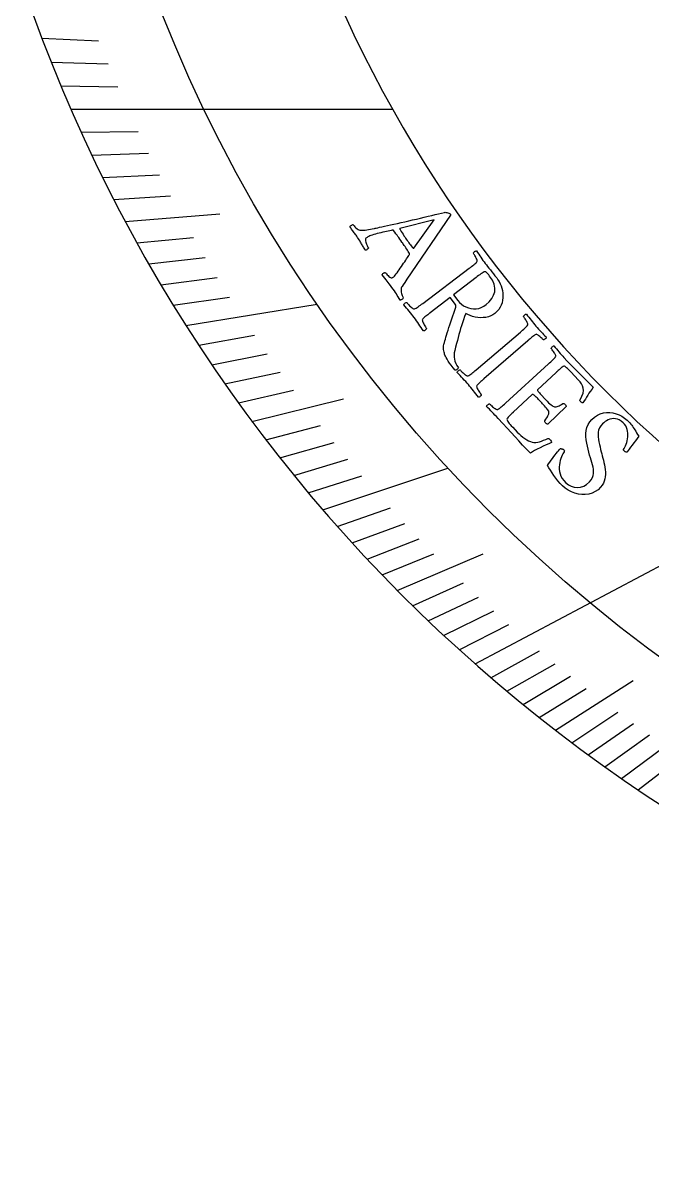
# Model space of a CAD drawing. Header units: millimetres. Extents: x -45 to 45, y -45 to 45.
# Drawn here: x -30.43 to -17.66, y -21.37 to 1.75 of the extents above; entities that cross this region are included whole.
import ezdxf

# ---------------------------------------------------------------- set-up
doc = ezdxf.new("R2010")
doc.units = ezdxf.units.MM
for name, color, linetype in [('CUT_INNER', 6, 'Continuous'), ('CUT_OUTER', 1, 'Continuous'), ('ENGRAVE', 7, 'Continuous'), ('ENGRAVE_FINE', 8, 'Continuous'), ('TEXT', 5, 'Continuous')]:
    doc.layers.add(name, color=color, linetype=linetype)

msp = doc.modelspace()

# ---------------------------------------------------------------- linework, layer by layer
at = {"layer": 'CUT_INNER'}
for centre, radius, start, end in [((-0.0006, 0.0002), 43.3826, 118.30636, 211.80699), ((-0.0003, 12.859), 32.1407, 129.15716, 252.98559), ((-0.0002, 12.8589), 26.2907, 190.51136, 250.29605), ((0.0001, -0.0001), 43.3831, 216.35284, 0.70917)]:
    msp.add_arc(centre, radius, start, end, dxfattribs=at)
at = {"layer": 'CUT_OUTER'}
msp.add_circle((0, 0), 45, dxfattribs=at)
at = {"layer": 'ENGRAVE'}
for points in [[(-29.4565, 0), (-22.9316, 0)], [(-27.1246, -4.3833), (-24.4639, -3.9534)], [(-24.3483, -8.1219), (-21.8113, -7.2756)], [(-21.2577, -11.2481), (-15.6388, -8.2749)], [(-17.9491, -13.8032), (-15.8858, -12.2164)]]:
    msp.add_lwpolyline(points, dxfattribs=at)
for centre, radius in [((0, 0), 44.1916), ((0, 12.859), 29.684)]:
    msp.add_circle(centre, radius, dxfattribs=at)
at = {"layer": 'ENGRAVE_FINE'}
for points in [[(-30.0453, 1.4431), (-28.8942, 1.3878)], [(-29.8554, 0.9555), (-28.7035, 0.9186)], [(-29.6591, 0.4745), (-28.5066, 0.456)], [(-29.2478, -0.4679), (-28.0953, -0.4494)], [(-29.0332, -0.9292), (-27.8812, -0.8923)], [(-28.8129, -1.3839), (-27.6617, -1.3286)], [(-28.587, -1.832), (-27.4371, -1.7583)], [(-28.3557, -2.2736), (-26.4375, -2.1198)], [(-28.1192, -2.7086), (-26.9729, -2.5982)], [(-27.8777, -3.1371), (-26.7337, -3.0083)], [(-27.6313, -3.559), (-26.4899, -3.412)], [(-27.3802, -3.9744), (-26.2418, -3.8092)], [(-26.8645, -4.7858), (-25.7331, -4.5842)], [(-26.6002, -5.1818), (-25.4728, -4.9622)], [(-26.3317, -5.5714), (-25.2088, -5.3338)], [(-26.0593, -5.9547), (-24.9411, -5.6991)], [(-25.783, -6.3315), (-23.9237, -5.8749)], [(-25.503, -6.7021), (-24.3952, -6.411)], [(-25.2194, -7.0664), (-24.1174, -6.7576)], [(-24.9324, -7.4244), (-23.8364, -7.0981)], [(-24.642, -7.7762), (-23.5525, -7.4324)], [(-24.0516, -8.4614), (-22.9759, -8.083)], [(-23.7518, -8.7949), (-22.6836, -8.3993)], [(-23.4492, -9.1223), (-22.3887, -8.7097)], [(-23.1437, -9.4436), (-22.0913, -9.0142)], [(-22.8356, -9.759), (-21.0921, -9.014)], [(-22.5248, -10.0685), (-21.4895, -9.6057)], [(-22.2116, -10.3721), (-21.1852, -9.8928)], [(-21.8959, -10.6699), (-20.8789, -10.1743)], [(-21.5779, -10.9619), (-20.5705, -10.4501)], [(-20.9353, -11.5286), (-19.9481, -10.9849)], [(-20.6108, -11.8034), (-19.6342, -11.2441)], [(-20.2843, -12.0726), (-19.3186, -11.4978)], [(-19.956, -12.3362), (-19.0013, -11.7461)], [(-19.6257, -12.5943), (-18.0512, -11.5839)], [(-19.2937, -12.8469), (-18.3622, -12.2267)], [(-18.9599, -13.094), (-18.0404, -12.459)], [(-18.6245, -13.3358), (-17.7173, -12.6862)], [(-18.2876, -13.5721), (-17.3929, -12.9082)]]:
    msp.add_lwpolyline(points, dxfattribs=at)
at = {"layer": 'TEXT'}
for points in [[(-23.305, -2.4176), (-23.3005, -2.4166), (-23.2868, -2.4137), (-23.2641, -2.4089), (-23.2322, -2.4021), (-23.1926, -2.3936), (-23.1466, -2.3835), (-23.0942, -2.372), (-23.0354, -2.3588), (-22.9715, -2.3445), (-22.904, -2.3296), (-22.8329, -2.3141), (-22.7582, -2.2978), (-22.6812, -2.281), (-22.6033, -2.2635), (-22.5245, -2.2454), (-22.4448, -2.2267), (-22.3654, -2.2079), (-22.2877, -2.1894), (-22.2117, -2.1713), (-22.1374, -2.1534), (-22.0661, -2.1362), (-21.9992, -2.12), (-21.9367, -2.1049), (-21.8787, -2.0908), (-21.8651, -2.09), (-21.8491, -2.0914), (-21.8307, -2.0951), (-21.8099, -2.101), (-21.79, -2.1081), (-21.7743, -2.1154), (-21.7627, -2.1229), (-21.7552, -2.1306), (-21.7539, -2.1326), (-21.7531, -2.1344), (-21.7526, -2.1358), (-21.7526, -2.1369), (-21.7527, -2.1381), (-21.7527, -2.1399), (-21.7525, -2.1421), (-21.7523, -2.1449), (-22.642, -3.4472), (-22.6847, -3.5126), (-22.7164, -3.5617), (-22.7372, -3.5946), (-22.747, -3.6112), (-22.754, -3.6272), (-22.7581, -3.6454), (-22.7593, -3.6657), (-22.7577, -3.6881), (-22.7539, -3.7111), (-22.7489, -3.7332), (-22.7425, -3.7544), (-22.7348, -3.7746), (-22.7271, -3.7925), (-22.7206, -3.8066), (-22.7154, -3.8169), (-22.7114, -3.8234), (-22.715, -3.8321), (-22.7212, -3.8405), (-22.7301, -3.8485), (-22.7416, -3.8563), (-22.7532, -3.8631), (-22.7624, -3.8681), (-22.7692, -3.8712), (-22.7735, -3.8726), (-22.7954, -3.8382), (-22.8161, -3.8055), (-22.8357, -3.7747), (-22.854, -3.7457), (-22.873, -3.7164), (-22.8942, -3.6848), (-22.9177, -3.6509), (-22.9435, -3.6146), (-22.971, -3.5766), (-22.9966, -3.5422), (-23.0201, -3.5115), (-23.0416, -3.4844), (-23.0633, -3.4575), (-23.0876, -3.4273), (-23.1143, -3.3938), (-23.1436, -3.3569), (-23.1409, -3.349), (-23.1356, -3.3412), (-23.1276, -3.3335), (-23.1169, -3.3259), (-23.1054, -3.3195), (-23.0949, -3.3154), (-23.0855, -3.3135), (-23.077, -3.3138), (-23.068, -3.3255), (-23.056, -3.3395), (-23.0408, -3.3556), (-23.0226, -3.374), (-23.0037, -3.3914), (-22.9865, -3.4048), (-22.9711, -3.4142), (-22.9575, -3.4195), (-22.9491, -3.4197), (-22.9398, -3.4175), (-22.9296, -3.4129), (-22.9185, -3.4059), (-22.907, -3.3963), (-22.8932, -3.3823), (-22.8772, -3.3638), (-22.8589, -3.3408), (-22.839, -3.3146), (-22.8182, -3.2862), (-22.7965, -3.2557), (-22.774, -3.2231), (-22.7512, -3.1896), (-22.7288, -3.1564), (-22.7068, -3.1236), (-22.6852, -3.0911), (-22.6648, -3.0602), (-22.6462, -3.0321), (-22.6295, -3.0069), (-22.6147, -2.9846), (-22.6025, -2.9663), (-22.5939, -2.9533), (-22.5886, -2.9454), (-22.5869, -2.9428), (-22.5868, -2.9423), (-22.5866, -2.9409), (-22.5861, -2.9384), (-22.5855, -2.935), (-22.5851, -2.9313), (-22.5852, -2.9279), (-22.586, -2.925), (-22.5873, -2.9225), (-22.5991, -2.9035), (-22.6125, -2.8826), (-22.6276, -2.86), (-22.6444, -2.8355), (-22.6617, -2.8104), (-22.6784, -2.7863), (-22.6945, -2.763), (-22.7099, -2.7405), (-22.7139, -2.7347), (-22.7179, -2.7289), (-22.7219, -2.7231), (-22.7259, -2.7173), (-22.7297, -2.7117), (-22.7334, -2.7063), (-22.7369, -2.7012), (-22.7402, -2.6964), (-22.7631, -2.663), (-22.7844, -2.6321), (-22.8041, -2.604), (-22.822, -2.5786), (-22.8405, -2.5529), (-22.8618, -2.524), (-22.8859, -2.4919), (-22.9127, -2.4565), (-22.9138, -2.4553), (-22.9155, -2.4542), (-22.9179, -2.453), (-22.9209, -2.4518), (-22.9238, -2.4508), (-22.9259, -2.4501), (-22.9271, -2.4496), (-22.9275, -2.4495), (-22.9312, -2.4504), (-22.9422, -2.453), (-22.9606, -2.4573), (-22.9864, -2.4633), (-23.0172, -2.4705), (-23.0508, -2.4783), (-23.0873, -2.4866), (-23.1265, -2.4954), (-23.1664, -2.5046), (-23.2048, -2.5137), (-23.2417, -2.5229), (-23.2771, -2.5321), (-23.3118, -2.5411), (-23.343, -2.5505), (-23.3705, -2.5602), (-23.3944, -2.5703), (-23.4151, -2.5802), (-23.4334, -2.5895), (-23.449, -2.5982), (-23.4621, -2.6063), (-23.4729, -2.6168), (-23.4793, -2.631), (-23.4813, -2.649), (-23.4789, -2.6708), (-23.4735, -2.6941), (-23.4666, -2.7169), (-23.4581, -2.7391), (-23.4481, -2.7607), (-23.4382, -2.78), (-23.4303, -2.7951), (-23.4242, -2.8061), (-23.42, -2.8129), (-23.4222, -2.8176), (-23.427, -2.8236), (-23.4345, -2.831), (-23.4446, -2.8398), (-23.4557, -2.8483), (-23.4657, -2.8548), (-23.4747, -2.8593), (-23.4827, -2.8618), (-23.4962, -2.8391), (-23.5086, -2.818), (-23.5199, -2.7985), (-23.53, -2.7807), (-23.5396, -2.7637), (-23.5492, -2.7467), (-23.5588, -2.7296), (-23.5683, -2.7126), (-23.5789, -2.6944), (-23.5914, -2.6738), (-23.6058, -2.6509), (-23.6223, -2.6255), (-23.6391, -2.6002), (-23.6548, -2.5771), (-23.6694, -2.5563), (-23.683, -2.5377), (-23.6959, -2.5204), (-23.7089, -2.503), (-23.7218, -2.4856), (-23.7348, -2.4682), (-23.7485, -2.4496), (-23.7637, -2.4285), (-23.7805, -2.405), (-23.7988, -2.3791), (-23.7965, -2.3746), (-23.7913, -2.3691), (-23.7832, -2.3626), (-23.7721, -2.3551), (-23.7602, -2.3479), (-23.7496, -2.3424), (-23.7402, -2.3385), (-23.7321, -2.3363), (-23.7232, -2.3487), (-23.7106, -2.364), (-23.6941, -2.3822), (-23.6739, -2.4032), (-23.6524, -2.423), (-23.6321, -2.4374), (-23.6129, -2.4463), (-23.595, -2.4497), (-23.5605, -2.452), (-23.5255, -2.4521), (-23.4901, -2.4498), (-23.4543, -2.4454), (-23.4179, -2.4394), (-23.3809, -2.4328), (-23.3433, -2.4255), (-23.305, -2.4176)], [(-22.0844, -2.2412), (-22.7803, -2.4151), (-22.7805, -2.4154), (-22.7812, -2.4162), (-22.7825, -2.4176), (-22.7842, -2.4194), (-22.7858, -2.4215), (-22.7867, -2.4233), (-22.787, -2.4248), (-22.7865, -2.4261), (-22.7721, -2.45), (-22.756, -2.476), (-22.7382, -2.5041), (-22.7188, -2.5342), (-22.6995, -2.5637), (-22.6821, -2.5901), (-22.6666, -2.6133), (-22.653, -2.6334), (-22.6351, -2.6592), (-22.6177, -2.6836), (-22.601, -2.7064), (-22.5848, -2.7276), (-22.5685, -2.7487), (-22.5516, -2.7707), (-22.5339, -2.7937), (-22.5155, -2.8177), (-22.5137, -2.8195), (-22.5114, -2.8204), (-22.5088, -2.8203), (-22.5057, -2.8194), (-22.5028, -2.8181), (-22.5007, -2.8172), (-22.4995, -2.8166), (-22.4991, -2.8165)], [(-20.8184, -3.4205), (-20.7923, -3.457), (-20.7687, -3.4964), (-20.7477, -3.5387), (-20.7293, -3.5839), (-20.714, -3.631), (-20.7026, -3.6789), (-20.6949, -3.7275), (-20.6911, -3.7769), (-20.6919, -3.8263), (-20.6978, -3.8751), (-20.7091, -3.9232), (-20.7256, -3.9707), (-20.7481, -4.0166), (-20.7773, -4.0602), (-20.8132, -4.1014), (-20.8559, -4.1402), (-20.8961, -4.1687), (-20.9401, -4.1915), (-20.9877, -4.2086), (-21.0391, -4.22), (-21.0925, -4.226), (-21.1461, -4.2273), (-21.2, -4.2236), (-21.254, -4.2151), (-21.3065, -4.2023), (-21.3557, -4.1855), (-21.4016, -4.1648), (-21.4441, -4.1403), (-21.4684, -4.2056), (-21.4911, -4.2688), (-21.5122, -4.3301), (-21.5316, -4.3894), (-21.5499, -4.4478), (-21.5675, -4.5068), (-21.5844, -4.5664), (-21.6006, -4.6264), (-21.6167, -4.6884), (-21.6334, -4.7538), (-21.6507, -4.8226), (-21.6685, -4.8948), (-21.6778, -4.9421), (-21.6824, -4.9872), (-21.6822, -5.0302), (-21.6774, -5.0711), (-21.667, -5.1117), (-21.6499, -5.1542), (-21.6261, -5.1984), (-21.5958, -5.2443), (-21.598, -5.2524), (-21.6036, -5.2603), (-21.6125, -5.2682), (-21.6246, -5.276), (-21.637, -5.283), (-21.6468, -5.2881), (-21.6539, -5.2915), (-21.6584, -5.2931), (-21.7013, -5.2407), (-21.7394, -5.192), (-21.7726, -5.1471), (-21.801, -5.1059), (-21.8247, -5.0688), (-21.844, -5.0363), (-21.8588, -5.0082), (-21.8692, -4.9848), (-21.8742, -4.9684), (-21.8798, -4.9488), (-21.886, -4.9259), (-21.8927, -4.8999), (-21.8977, -4.8708), (-21.8987, -4.839), (-21.8957, -4.8046), (-21.8888, -4.7674), (-21.8844, -4.7505), (-21.8781, -4.7275), (-21.8699, -4.6985), (-21.8598, -4.6633), (-21.848, -4.6231), (-21.8347, -4.5791), (-21.8199, -4.5313), (-21.8036, -4.4797), (-21.7862, -4.4252), (-21.768, -4.369), (-21.7492, -4.3111), (-21.7297, -4.2514), (-21.7098, -4.1913), (-21.6897, -4.1322), (-21.6696, -4.074), (-21.6492, -4.0168), (-21.6459, -3.9969), (-21.6489, -3.9757), (-21.6583, -3.9533), (-21.674, -3.9296), (-21.7611, -3.8165), (-22.17, -4.1299), (-22.1734, -4.1324), (-22.1768, -4.135), (-22.1801, -4.1376), (-22.1835, -4.1402), (-22.1869, -4.1428), (-22.1902, -4.1454), (-22.1936, -4.1479), (-22.197, -4.1505), (-22.2178, -4.1666), (-22.2375, -4.182), (-22.2561, -4.1968), (-22.2736, -4.2111), (-22.2896, -4.2247), (-22.3034, -4.2379), (-22.3151, -4.2507), (-22.3248, -4.2629), (-22.3272, -4.2711), (-22.3267, -4.2825), (-22.3233, -4.2971), (-22.317, -4.3149), (-22.3086, -4.3343), (-22.2991, -4.3538), (-22.2884, -4.3732), (-22.2766, -4.3927), (-22.2651, -4.4106), (-22.2553, -4.4254), (-22.2473, -4.4369), (-22.2411, -4.4453), (-22.2441, -4.4525), (-22.2492, -4.4603), (-22.2566, -4.4687), (-22.2662, -4.4776), (-22.2766, -4.4856), (-22.2863, -4.491), (-22.2953, -4.4938), (-22.3037, -4.494), (-22.3278, -4.4585), (-22.3514, -4.4238), (-22.3746, -4.3899), (-22.3973, -4.3567), (-22.4202, -4.3239), (-22.4437, -4.291), (-22.4679, -4.2579), (-22.4929, -4.2247), (-22.5176, -4.1925), (-22.5429, -4.1604), (-22.5688, -4.1282), (-22.5953, -4.096), (-22.6223, -4.0637), (-22.6495, -4.0312), (-22.6771, -3.9985), (-22.705, -3.9655), (-22.7026, -3.9575), (-22.6974, -3.9496), (-22.6896, -3.9417), (-22.6792, -3.9338), (-22.668, -3.927), (-22.6579, -3.9221), (-22.649, -3.9192), (-22.6413, -3.9183), (-22.6349, -3.9265), (-22.6259, -3.9373), (-22.6143, -3.9507), (-22.6002, -3.9666), (-22.5845, -3.9833), (-22.5685, -3.999), (-22.552, -4.0138), (-22.5352, -4.0276), (-22.5195, -4.0388), (-22.5064, -4.0459), (-22.4959, -4.049), (-22.4881, -4.0479), (-22.4705, -4.041), (-22.4516, -4.0317), (-22.4315, -4.0198), (-22.4102, -4.0055), (-22.3879, -3.9895), (-22.3649, -3.9727), (-22.3411, -3.9552), (-22.3166, -3.9368), (-21.3751, -3.2248), (-21.3507, -3.2063), (-21.327, -3.1882), (-21.3041, -3.1704), (-21.2821, -3.1531), (-21.2619, -3.1363), (-21.2445, -3.1201), (-21.2299, -3.1046), (-21.2182, -3.0898), (-21.214, -3.0821), (-21.2134, -3.0714), (-21.2164, -3.0576), (-21.223, -3.0409), (-21.2317, -3.0227), (-21.241, -3.0045), (-21.2509, -2.9863), (-21.2614, -2.9682), (-21.2715, -2.9516), (-21.28, -2.9378), (-21.2871, -2.9269), (-21.2927, -2.919), (-21.2894, -2.912), (-21.284, -2.9045), (-21.2763, -2.8964), (-21.2665, -2.8878), (-21.2559, -2.88), (-21.2461, -2.8748), (-21.2371, -2.872), (-21.229, -2.8718), (-21.2062, -2.905), (-21.1839, -2.9378), (-21.1619, -2.9703), (-21.1403, -3.0025), (-21.1187, -3.0343), (-21.0968, -3.0656), (-21.0745, -3.0965), (-21.0518, -3.1268), (-21.0276, -3.1584), (-21.002, -3.191), (-20.9752, -3.2246), (-20.9472, -3.2591), (-20.9176, -3.2954), (-20.8863, -3.3344), (-20.8532, -3.3761), (-20.8184, -3.4205)], [(-21.0328, -3.9616), (-20.9689, -3.903), (-20.9188, -3.8402), (-20.8822, -3.7734), (-20.8592, -3.7026), (-20.8534, -3.6281), (-20.8685, -3.5504), (-20.9045, -3.4692), (-20.9613, -3.3844), (-20.9699, -3.3736), (-20.9807, -3.3605), (-20.9937, -3.345), (-21.009, -3.3272), (-21.0247, -3.3109), (-21.0388, -3.3001), (-21.0514, -3.2947), (-21.0625, -3.2948), (-21.0773, -3.3001), (-21.0949, -3.309), (-21.1153, -3.3215), (-21.1384, -3.3376), (-21.163, -3.3557), (-21.1876, -3.3741), (-21.2123, -3.3926), (-21.237, -3.4114), (-21.6937, -3.7649), (-21.6051, -3.8798), (-21.5706, -3.9193), (-21.5318, -3.9539), (-21.4888, -3.9837), (-21.4417, -4.0086), (-21.3919, -4.0278), (-21.341, -4.0403), (-21.2888, -4.0463), (-21.2355, -4.0457), (-21.1825, -4.0374), (-21.131, -4.0207), (-21.0811, -3.9954), (-21.0328, -3.9616)], [(-20.0213, -4.3999), (-19.9957, -4.4292), (-19.97, -4.4577), (-19.9442, -4.4854), (-19.9182, -4.5124), (-19.892, -4.5393), (-19.8654, -4.5669), (-19.8382, -4.5953), (-19.8106, -4.6243), (-19.8126, -4.6322), (-19.8172, -4.6404), (-19.8243, -4.6489), (-19.8341, -4.6576), (-19.8446, -4.6655), (-19.8541, -4.6713), (-19.8626, -4.675), (-19.87, -4.6768), (-19.8767, -4.6696), (-19.8861, -4.6602), (-19.898, -4.6487), (-19.9126, -4.6349), (-19.9284, -4.6204), (-19.9442, -4.6069), (-19.96, -4.5941), (-19.9757, -4.5822), (-19.9904, -4.5726), (-20.0032, -4.5667), (-20.0142, -4.5646), (-20.0233, -4.5663), (-20.0372, -4.5735), (-20.0521, -4.5828), (-20.0681, -4.5941), (-20.0851, -4.6074), (-20.103, -4.6222), (-20.1215, -4.6377), (-20.1408, -4.6542), (-20.1608, -4.6714), (-20.164, -4.6742), (-20.1672, -4.677), (-20.1704, -4.6797), (-20.1736, -4.6825), (-20.1768, -4.6853), (-20.18, -4.6881), (-20.1832, -4.6909), (-20.1864, -4.6937), (-21.0771, -5.4682), (-21.0803, -5.471), (-21.0835, -5.4738), (-21.0867, -5.4766), (-21.0899, -5.4793), (-21.0931, -5.4821), (-21.0963, -5.4849), (-21.0996, -5.4877), (-21.1028, -5.4905), (-21.1225, -5.5078), (-21.1412, -5.5244), (-21.1589, -5.5404), (-21.1755, -5.5556), (-21.1906, -5.5703), (-21.2036, -5.5843), (-21.2145, -5.5978), (-21.2234, -5.6106), (-21.2253, -5.6189), (-21.2241, -5.6303), (-21.2198, -5.6446), (-21.2124, -5.662), (-21.2028, -5.6809), (-21.1921, -5.6997), (-21.1803, -5.7184), (-21.1672, -5.7372), (-21.1546, -5.7543), (-21.144, -5.7684), (-21.1353, -5.7795), (-21.1286, -5.7875), (-21.1311, -5.7948), (-21.1357, -5.8029), (-21.1426, -5.8117), (-21.1516, -5.8212), (-21.1615, -5.8298), (-21.1709, -5.8358), (-21.1797, -5.8392), (-21.188, -5.8399), (-21.2143, -5.806), (-21.24, -5.7728), (-21.2652, -5.7404), (-21.29, -5.7087), (-21.3148, -5.6774), (-21.3403, -5.6459), (-21.3666, -5.6144), (-21.3935, -5.5828), (-21.4202, -5.5522), (-21.4474, -5.5217), (-21.4753, -5.4912), (-21.5037, -5.4607), (-21.5326, -5.4302), (-21.5618, -5.3994), (-21.5914, -5.3684), (-21.6212, -5.3372), (-21.6193, -5.3291), (-21.6147, -5.3209), (-21.6074, -5.3125), (-21.5974, -5.304), (-21.5866, -5.2965), (-21.5769, -5.291), (-21.5682, -5.2876), (-21.5606, -5.2862), (-21.5537, -5.294), (-21.544, -5.3042), (-21.5317, -5.3168), (-21.5165, -5.3318), (-21.4999, -5.3476), (-21.4829, -5.3623), (-21.4656, -5.376), (-21.4479, -5.3887), (-21.4316, -5.3989), (-21.418, -5.4052), (-21.4074, -5.4076), (-21.3997, -5.4061), (-21.3825, -5.3981), (-21.3642, -5.3876), (-21.3449, -5.3745), (-21.3245, -5.3589), (-21.3033, -5.3416), (-21.2813, -5.3234), (-21.2587, -5.3044), (-21.2354, -5.2846), (-20.338, -4.5178), (-20.3147, -4.4978), (-20.2922, -4.4783), (-20.2705, -4.4591), (-20.2495, -4.4405), (-20.2304, -4.4224), (-20.214, -4.4052), (-20.2004, -4.3889), (-20.1897, -4.3733), (-20.186, -4.3654), (-20.186, -4.3546), (-20.1899, -4.3411), (-20.1975, -4.3248), (-20.2073, -4.3071), (-20.2179, -4.2893), (-20.2292, -4.2715), (-20.2412, -4.2536), (-20.2526, -4.2372), (-20.2623, -4.2236), (-20.2702, -4.213), (-20.2763, -4.2054), (-20.2735, -4.1983), (-20.2685, -4.1904), (-20.2614, -4.1819), (-20.2521, -4.1726), (-20.242, -4.1642), (-20.2326, -4.1584), (-20.2238, -4.1551), (-20.2157, -4.1543), (-20.1909, -4.1861), (-20.1663, -4.2177), (-20.1421, -4.2491), (-20.1182, -4.2804), (-20.0943, -4.3112), (-20.0702, -4.3414), (-20.0459, -4.371), (-20.0213, -4.3999)], [(-19.4542, -5.0368), (-19.389, -5.1066), (-19.3196, -5.1789), (-19.2459, -5.2536), (-19.168, -5.3307), (-19.0885, -5.4087), (-19.0104, -5.4861), (-18.9337, -5.563), (-18.8584, -5.6393), (-18.89, -5.6804), (-18.9193, -5.7208), (-18.9463, -5.7604), (-18.9711, -5.7993), (-18.9951, -5.8379), (-19.0198, -5.8769), (-19.0453, -5.9161), (-19.0715, -5.9556), (-19.0815, -5.9542), (-19.092, -5.9499), (-19.1029, -5.9426), (-19.1142, -5.9323), (-19.1243, -5.9203), (-19.1298, -5.9094), (-19.1307, -5.8996), (-19.1269, -5.8911), (-19.0895, -5.8208), (-19.066, -5.7581), (-19.0563, -5.7029), (-19.0605, -5.6551), (-19.0749, -5.6119), (-19.0955, -5.5702), (-19.1225, -5.5299), (-19.1559, -5.491), (-19.3126, -5.3261), (-19.3194, -5.319), (-19.3286, -5.3095), (-19.3403, -5.2978), (-19.3544, -5.2836), (-19.3697, -5.2687), (-19.3849, -5.2547), (-19.4, -5.2414), (-19.4151, -5.2291), (-19.4291, -5.219), (-19.4411, -5.2126), (-19.4511, -5.2098), (-19.4591, -5.2108), (-19.4727, -5.2185), (-19.4874, -5.2282), (-19.5029, -5.24), (-19.5195, -5.2539), (-19.5366, -5.269), (-19.5539, -5.2845), (-19.5713, -5.3003), (-19.5889, -5.3165), (-19.5958, -5.3228), (-19.6019, -5.3285), (-19.6072, -5.3334), (-19.6117, -5.3376), (-19.9894, -5.688), (-19.9916, -5.6932), (-19.99, -5.7009), (-19.9845, -5.7113), (-19.9751, -5.7242), (-19.9633, -5.7387), (-19.9506, -5.7537), (-19.9368, -5.7692), (-19.9221, -5.7852), (-19.8247, -5.8887), (-19.7928, -5.9219), (-19.764, -5.9506), (-19.7384, -5.9749), (-19.716, -5.9948), (-19.6958, -6.0105), (-19.6769, -6.0224), (-19.6592, -6.0303), (-19.6427, -6.0344), (-19.6265, -6.0352), (-19.6094, -6.0333), (-19.5916, -6.0286), (-19.5729, -6.0212), (-19.5524, -6.0113), (-19.5292, -5.9993), (-19.5031, -5.9849), (-19.4743, -5.9684), (-19.4657, -5.9649), (-19.456, -5.966), (-19.4451, -5.9719), (-19.4332, -5.9824), (-19.4231, -5.9941), (-19.416, -6.0052), (-19.4118, -6.0159), (-19.4106, -6.026), (-19.7839, -6.3892), (-19.7924, -6.3876), (-19.8018, -6.383), (-19.8121, -6.3754), (-19.8235, -6.3647), (-19.8332, -6.3529), (-19.839, -6.3416), (-19.8408, -6.3308), (-19.8386, -6.3206), (-19.8186, -6.2882), (-19.802, -6.2602), (-19.7886, -6.2367), (-19.7786, -6.2177), (-19.7712, -6.202), (-19.7655, -6.1885), (-19.7616, -6.1772), (-19.7595, -6.1682), (-19.7587, -6.1602), (-19.7586, -6.1522), (-19.7593, -6.1443), (-19.7607, -6.1363), (-19.7634, -6.126), (-19.7698, -6.113), (-19.78, -6.0974), (-19.794, -6.0791), (-19.8104, -6.0591), (-19.8279, -6.0385), (-19.8465, -6.0172), (-19.8661, -5.9952), (-19.8861, -5.9733), (-19.9055, -5.9521), (-19.9244, -5.9316), (-19.9429, -5.9119), (-19.9558, -5.8983), (-19.9697, -5.8839), (-19.9846, -5.8687), (-20.0004, -5.8527), (-20.0162, -5.8371), (-20.0313, -5.8228), (-20.0455, -5.8098), (-20.0589, -5.7983), (-20.0709, -5.7894), (-20.081, -5.7844), (-20.0891, -5.7834), (-20.0952, -5.7862), (-20.4812, -6.1443), (-20.4835, -6.1465), (-20.4864, -6.1492), (-20.4897, -6.1523), (-20.4936, -6.1559), (-20.5091, -6.1704), (-20.5266, -6.187), (-20.546, -6.2056), (-20.5674, -6.2263), (-20.5868, -6.2461), (-20.6005, -6.2624), (-20.6083, -6.2749), (-20.6104, -6.2839), (-20.6067, -6.3011), (-20.6003, -6.3181), (-20.5915, -6.335), (-20.5801, -6.3518), (-20.5652, -6.3704), (-20.5458, -6.3931), (-20.522, -6.4196), (-20.4937, -6.4501), (-20.4008, -6.5482), (-20.3653, -6.5836), (-20.3282, -6.617), (-20.2896, -6.6484), (-20.2493, -6.6777), (-20.2092, -6.7034), (-20.1711, -6.7239), (-20.135, -6.7393), (-20.1008, -6.7495), (-20.0632, -6.7564), (-20.0251, -6.7576), (-19.9862, -6.7531), (-19.9468, -6.7429), (-19.9066, -6.7291), (-19.8656, -6.714), (-19.8237, -6.6974), (-19.7809, -6.6794), (-19.7724, -6.6774), (-19.7629, -6.6795), (-19.7524, -6.6856), (-19.7409, -6.6957), (-19.7252, -6.713), (-19.7139, -6.7289), (-19.7072, -6.7432), (-19.7049, -6.756), (-19.7601, -6.7821), (-19.8171, -6.8088), (-19.8761, -6.836), (-19.937, -6.8637), (-19.9958, -6.8915), (-20.0485, -6.919), (-20.0951, -6.9461), (-20.1355, -6.9729), (-20.215, -6.8914), (-20.2933, -6.8093), (-20.3706, -6.7268), (-20.4467, -6.6436), (-20.5249, -6.5578), (-20.6082, -6.4668), (-20.6964, -6.3706), (-20.7897, -6.2693), (-20.8222, -6.2343), (-20.8533, -6.2014), (-20.8831, -6.1708), (-20.9116, -6.1423), (-20.9393, -6.1144), (-20.9672, -6.0856), (-20.9951, -6.0559), (-21.023, -6.0252), (-21.0213, -6.017), (-21.017, -6.0087), (-21.01, -6.0001), (-21.0003, -5.9912), (-20.9897, -5.9834), (-20.9802, -5.9776), (-20.9716, -5.9739), (-20.9641, -5.9723), (-20.9569, -5.9798), (-20.9469, -5.9897), (-20.9341, -6.002), (-20.9185, -6.0165), (-20.9014, -6.0316), (-20.884, -6.0458), (-20.8662, -6.0589), (-20.8481, -6.071), (-20.8314, -6.0808), (-20.8177, -6.0866), (-20.807, -6.0887), (-20.7993, -6.0869), (-20.7824, -6.0784), (-20.7645, -6.0673), (-20.7456, -6.0536), (-20.7258, -6.0373), (-20.7051, -6.0193), (-20.6837, -6.0004), (-20.6617, -5.9807), (-20.6391, -5.9602), (-19.7668, -5.1648), (-19.7442, -5.1441), (-19.7223, -5.1238), (-19.7013, -5.104), (-19.6809, -5.0847), (-19.6624, -5.066), (-19.6466, -5.0483), (-19.6335, -5.0315), (-19.6233, -5.0156), (-19.6198, -5.0075), (-19.6203, -4.9968), (-19.6245, -4.9834), (-19.6327, -4.9674), (-19.6431, -4.95), (-19.6542, -4.9326), (-19.6661, -4.9151), (-19.6786, -4.8976), (-19.6906, -4.8816), (-19.7007, -4.8684), (-19.7089, -4.858), (-19.7153, -4.8506), (-19.7127, -4.8434), (-19.708, -4.8354), (-19.7011, -4.8266), (-19.6921, -4.817), (-19.6823, -4.8084), (-19.6731, -4.8022), (-19.6644, -4.7986), (-19.6563, -4.7976), (-19.6305, -4.8286), (-19.605, -4.8594), (-19.5798, -4.89), (-19.5549, -4.9204), (-19.53, -4.9505), (-19.5049, -4.9799), (-19.4797, -5.0087), (-19.4542, -5.0368)], [(-18.1738, -6.3046), (-18.1451, -6.3326), (-18.1199, -6.359), (-18.098, -6.3838), (-18.0795, -6.4071), (-18.0629, -6.4301), (-18.0466, -6.4539), (-18.0307, -6.4786), (-18.0151, -6.5041), (-17.9985, -6.5316), (-17.9798, -6.562), (-17.9589, -6.5952), (-17.9359, -6.6314), (-17.9669, -6.6765), (-17.9992, -6.7217), (-18.0326, -6.7671), (-18.0673, -6.8125), (-18.1004, -6.855), (-18.1292, -6.8915), (-18.1537, -6.9222), (-18.174, -6.9469), (-18.1786, -6.9517), (-18.1849, -6.9537), (-18.1929, -6.953), (-18.2025, -6.9496), (-18.2123, -6.9448), (-18.2208, -6.94), (-18.2279, -6.9353), (-18.2336, -6.9306), (-18.2398, -6.9239), (-18.2443, -6.9169), (-18.2471, -6.9095), (-18.2481, -6.9018), (-18.2331, -6.8795), (-18.2187, -6.8538), (-18.2049, -6.8247), (-18.1916, -6.7922), (-18.1797, -6.7574), (-18.1701, -6.7213), (-18.1629, -6.6841), (-18.1579, -6.6457), (-18.1559, -6.6069), (-18.1573, -6.5684), (-18.1623, -6.5302), (-18.1707, -6.4924), (-18.1834, -6.4558), (-18.2011, -6.4214), (-18.2239, -6.3893), (-18.2518, -6.3593), (-18.291, -6.3262), (-18.3301, -6.3013), (-18.3693, -6.2846), (-18.4084, -6.2762), (-18.4469, -6.2744), (-18.4843, -6.2777), (-18.5205, -6.2861), (-18.5555, -6.2995), (-18.5885, -6.3165), (-18.6189, -6.3355), (-18.6466, -6.3567), (-18.6716, -6.38), (-18.7059, -6.4205), (-18.732, -6.4625), (-18.7497, -6.5061), (-18.7592, -6.5514), (-18.7623, -6.5981), (-18.7611, -6.6458), (-18.7556, -6.6948), (-18.7458, -6.7448), (-18.7339, -6.7956), (-18.7219, -6.8468), (-18.71, -6.8984), (-18.698, -6.9503), (-18.688, -6.9897), (-18.6774, -7.031), (-18.6662, -7.0743), (-18.6543, -7.1195), (-18.6428, -7.166), (-18.6327, -7.2131), (-18.6239, -7.2608), (-18.6166, -7.309), (-18.6119, -7.3572), (-18.6113, -7.4048), (-18.6147, -7.4517), (-18.6223, -7.4979), (-18.6349, -7.5428), (-18.6537, -7.5857), (-18.6787, -7.6265), (-18.7099, -7.6652), (-18.7628, -7.7154), (-18.8205, -7.7553), (-18.8831, -7.7848), (-18.9505, -7.8038), (-19.0205, -7.813), (-19.0907, -7.8132), (-19.1612, -7.8044), (-19.2318, -7.7866), (-19.3005, -7.7605), (-19.3652, -7.7271), (-19.4259, -7.6864), (-19.4824, -7.6383), (-19.5318, -7.5885), (-19.5775, -7.5367), (-19.6194, -7.4829), (-19.6576, -7.427), (-19.693, -7.3718), (-19.7269, -7.32), (-19.7592, -7.2715), (-19.7899, -7.2264), (-19.7666, -7.1908), (-19.7418, -7.1546), (-19.7157, -7.1178), (-19.6881, -7.0803), (-19.6606, -7.0438), (-19.6346, -7.0099), (-19.61, -6.9784), (-19.5869, -6.9495), (-19.5666, -6.9246), (-19.5504, -6.905), (-19.5383, -6.8909), (-19.5303, -6.8821), (-19.5203, -6.8825), (-19.5102, -6.8835), (-19.5002, -6.8854), (-19.4902, -6.8879), (-19.4805, -6.8914), (-19.4716, -6.8958), (-19.4634, -6.9013), (-19.456, -6.9077), (-19.4489, -6.9169), (-19.4458, -6.9266), (-19.4467, -6.9369), (-19.4516, -6.9477), (-19.463, -6.967), (-19.4752, -6.9905), (-19.4885, -7.0183), (-19.5026, -7.0504), (-19.5162, -7.0859), (-19.5279, -7.1241), (-19.5376, -7.165), (-19.5453, -7.2085), (-19.5496, -7.2536), (-19.5488, -7.2993), (-19.543, -7.3457), (-19.5322, -7.3926), (-19.5149, -7.4395), (-19.4893, -7.4854), (-19.4557, -7.5305), (-19.4138, -7.5746), (-19.3625, -7.6155), (-19.3066, -7.6453), (-19.2461, -7.6639), (-19.1812, -7.6712), (-19.1156, -7.6653), (-19.0531, -7.644), (-18.9937, -7.6076), (-18.9374, -7.556), (-18.9025, -7.5135), (-18.8767, -7.4713), (-18.86, -7.4293), (-18.8524, -7.3876), (-18.8515, -7.3454), (-18.8547, -7.3022), (-18.8622, -7.2579), (-18.8739, -7.2125), (-18.8879, -7.1657), (-18.9025, -7.1174), (-18.9176, -7.0674), (-18.9333, -7.0159), (-18.9491, -6.9567), (-18.9642, -6.8958), (-18.9787, -6.8331), (-18.9925, -6.7687), (-19.0032, -6.7038), (-19.0082, -6.6395), (-19.0076, -6.5759), (-19.0014, -6.513), (-18.9875, -6.4521), (-18.9635, -6.3946), (-18.9296, -6.3403), (-18.8858, -6.2893), (-18.8325, -6.2419), (-18.7758, -6.2045), (-18.7158, -6.177), (-18.6526, -6.1593), (-18.588, -6.1507), (-18.5237, -6.1503), (-18.4598, -6.158), (-18.3962, -6.1739), (-18.3348, -6.197), (-18.2773, -6.2265), (-18.2236, -6.2623), (-18.1738, -6.3046)]]:
    msp.add_lwpolyline(points, close=True, dxfattribs=at)

doc.saveas('drawing.dxf')
